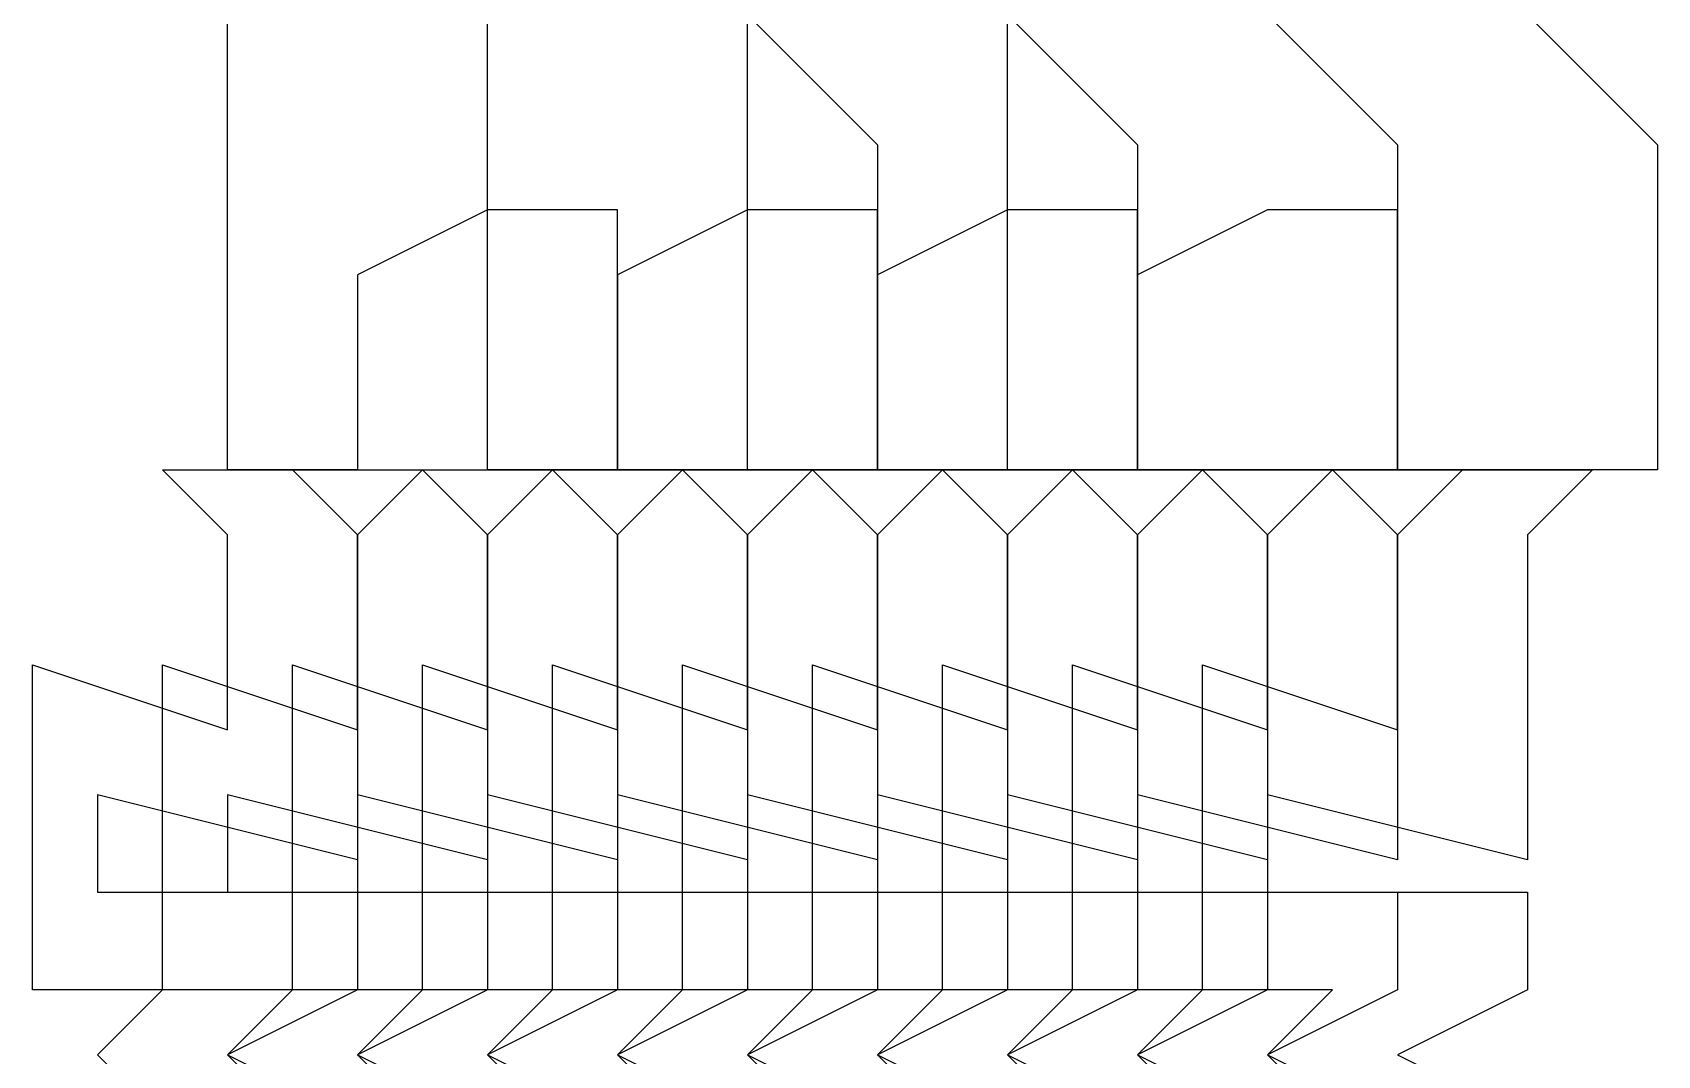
# Model space of a CAD drawing. Extents: x -31.2 to 31.2, y -29.9 to 29.9.
# Drawn here: x -10.25 to -4, y -26 to -22.07 of the extents above; entities that cross this region are included whole.
import ezdxf

# ---------------------------------------------------------------- set-up
doc = ezdxf.new("R2010")
doc.units = 0

msp = doc.modelspace()

# ---------------------------------------------------------------- linework, layer by layer
for points in [[(-7.5, -22, 0), (-7, -22.5, 0), (-7, -23.75, 0), (-8, -23.75, 0), (-8, -22.75, 0), (-8.5, -22.75, 0), (-9, -23, 0), (-9, -23.75, 0), (-9.5, -23.75, 0), (-9.5, -20.5, 0)], [(-6.5, -22, 0), (-6, -22.5, 0), (-6, -23.75, 0), (-7, -23.75, 0), (-7, -22.75, 0), (-7.5, -22.75, 0), (-8, -23, 0), (-8, -23.75, 0), (-8.5, -23.75, 0), (-8.5, -20.5, 0)], [(-5.5, -22, 0), (-5, -22.5, 0), (-5, -23.75, 0), (-6, -23.75, 0), (-6, -22.75, 0), (-6.5, -22.75, 0), (-7, -23, 0), (-7, -23.75, 0), (-7.5, -23.75, 0), (-7.5, -20.5, 0)], [(-4.5, -22, 0), (-4, -22.5, 0), (-4, -23.75, 0), (-5, -23.75, 0), (-5, -22.75, 0), (-5.5, -22.75, 0), (-6, -23, 0), (-6, -23.75, 0), (-6.5, -23.75, 0), (-6.5, -20.5, 0)], [(-9.75, -26.25, 0), (-10, -26, 0), (-9.75, -25.75, 0), (-10.25, -25.75, 0), (-10.25, -24.5, 0), (-9.5, -24.75, 0), (-9.5, -24, 0), (-9.75, -23.75, 0), (-8.75, -23.75, 0), (-8.75, -23.75, 0), (-9, -24, 0), (-9, -25.25, 0), (-10, -25, 0), (-10, -25.375, 0), (-9, -25.375, 0), (-9, -25.75, 0), (-9.5, -26, 0), (-9, -26.25, 0)], [(-9.25, -26.25, 0), (-9.5, -26, 0), (-9.25, -25.75, 0), (-9.75, -25.75, 0), (-9.75, -24.5, 0), (-9, -24.75, 0), (-9, -24, 0), (-9.25, -23.75, 0), (-8.25, -23.75, 0), (-8.25, -23.75, 0), (-8.5, -24, 0), (-8.5, -25.25, 0), (-9.5, -25, 0), (-9.5, -25.375, 0), (-8.5, -25.375, 0), (-8.5, -25.75, 0), (-9, -26, 0), (-8.5, -26.25, 0)], [(-8.75, -26.25, 0), (-9, -26, 0), (-8.75, -25.75, 0), (-9.25, -25.75, 0), (-9.25, -24.5, 0), (-8.5, -24.75, 0), (-8.5, -24, 0), (-8.75, -23.75, 0), (-7.75, -23.75, 0), (-7.75, -23.75, 0), (-8, -24, 0), (-8, -25.25, 0), (-9, -25, 0), (-9, -25.375, 0), (-8, -25.375, 0), (-8, -25.75, 0), (-8.5, -26, 0), (-8, -26.25, 0)], [(-8.75, -26.25, 0), (-9, -26, 0), (-8.75, -25.75, 0), (-9.25, -25.75, 0), (-9.25, -24.5, 0), (-8.5, -24.75, 0), (-8.5, -24, 0), (-8.75, -23.75, 0), (-7.75, -23.75, 0), (-7.75, -23.75, 0), (-8, -24, 0), (-8, -25.25, 0), (-9, -25, 0), (-9, -25.375, 0), (-8, -25.375, 0), (-8, -25.75, 0), (-8.5, -26, 0), (-8, -26.25, 0)], [(-8.25, -26.25, 0), (-8.5, -26, 0), (-8.25, -25.75, 0), (-8.75, -25.75, 0), (-8.75, -24.5, 0), (-8, -24.75, 0), (-8, -24, 0), (-8.25, -23.75, 0), (-7.25, -23.75, 0), (-7.25, -23.75, 0), (-7.5, -24, 0), (-7.5, -25.25, 0), (-8.5, -25, 0), (-8.5, -25.375, 0), (-7.5, -25.375, 0), (-7.5, -25.75, 0), (-8, -26, 0), (-7.5, -26.25, 0)], [(-8.25, -26.25, 0), (-8.5, -26, 0), (-8.25, -25.75, 0), (-8.75, -25.75, 0), (-8.75, -24.5, 0), (-8, -24.75, 0), (-8, -24, 0), (-8.25, -23.75, 0), (-7.25, -23.75, 0), (-7.25, -23.75, 0), (-7.5, -24, 0), (-7.5, -25.25, 0), (-8.5, -25, 0), (-8.5, -25.375, 0), (-7.5, -25.375, 0), (-7.5, -25.75, 0), (-8, -26, 0), (-7.5, -26.25, 0)], [(-7.75, -26.25, 0), (-8, -26, 0), (-7.75, -25.75, 0), (-8.25, -25.75, 0), (-8.25, -24.5, 0), (-7.5, -24.75, 0), (-7.5, -24, 0), (-7.75, -23.75, 0), (-6.75, -23.75, 0), (-6.75, -23.75, 0), (-7, -24, 0), (-7, -25.25, 0), (-8, -25, 0), (-8, -25.375, 0), (-7, -25.375, 0), (-7, -25.75, 0), (-7.5, -26, 0), (-7, -26.25, 0)], [(-7.75, -26.25, 0), (-8, -26, 0), (-7.75, -25.75, 0), (-8.25, -25.75, 0), (-8.25, -24.5, 0), (-7.5, -24.75, 0), (-7.5, -24, 0), (-7.75, -23.75, 0), (-6.75, -23.75, 0), (-6.75, -23.75, 0), (-7, -24, 0), (-7, -25.25, 0), (-8, -25, 0), (-8, -25.375, 0), (-7, -25.375, 0), (-7, -25.75, 0), (-7.5, -26, 0), (-7, -26.25, 0)], [(-7.25, -26.25, 0), (-7.5, -26, 0), (-7.25, -25.75, 0), (-7.75, -25.75, 0), (-7.75, -24.5, 0), (-7, -24.75, 0), (-7, -24, 0), (-7.25, -23.75, 0), (-6.25, -23.75, 0), (-6.25, -23.75, 0), (-6.5, -24, 0), (-6.5, -25.25, 0), (-7.5, -25, 0), (-7.5, -25.375, 0), (-6.5, -25.375, 0), (-6.5, -25.75, 0), (-7, -26, 0), (-6.5, -26.25, 0)], [(-7.25, -26.25, 0), (-7.5, -26, 0), (-7.25, -25.75, 0), (-7.75, -25.75, 0), (-7.75, -24.5, 0), (-7, -24.75, 0), (-7, -24, 0), (-7.25, -23.75, 0), (-6.25, -23.75, 0), (-6.25, -23.75, 0), (-6.5, -24, 0), (-6.5, -25.25, 0), (-7.5, -25, 0), (-7.5, -25.375, 0), (-6.5, -25.375, 0), (-6.5, -25.75, 0), (-7, -26, 0), (-6.5, -26.25, 0)], [(-6.75, -26.25, 0), (-7, -26, 0), (-6.75, -25.75, 0), (-7.25, -25.75, 0), (-7.25, -24.5, 0), (-6.5, -24.75, 0), (-6.5, -24, 0), (-6.75, -23.75, 0), (-5.75, -23.75, 0), (-5.75, -23.75, 0), (-6, -24, 0), (-6, -25.25, 0), (-7, -25, 0), (-7, -25.375, 0), (-6, -25.375, 0), (-6, -25.75, 0), (-6.5, -26, 0), (-6, -26.25, 0)], [(-6.75, -26.25, 0), (-7, -26, 0), (-6.75, -25.75, 0), (-7.25, -25.75, 0), (-7.25, -24.5, 0), (-6.5, -24.75, 0), (-6.5, -24, 0), (-6.75, -23.75, 0), (-5.75, -23.75, 0), (-5.75, -23.75, 0), (-6, -24, 0), (-6, -25.25, 0), (-7, -25, 0), (-7, -25.375, 0), (-6, -25.375, 0), (-6, -25.75, 0), (-6.5, -26, 0), (-6, -26.25, 0)], [(-6.25, -26.25, 0), (-6.5, -26, 0), (-6.25, -25.75, 0), (-6.75, -25.75, 0), (-6.75, -24.5, 0), (-6, -24.75, 0), (-6, -24, 0), (-6.25, -23.75, 0), (-5.25, -23.75, 0), (-5.25, -23.75, 0), (-5.5, -24, 0), (-5.5, -25.25, 0), (-6.5, -25, 0), (-6.5, -25.375, 0), (-5.5, -25.375, 0), (-5.5, -25.75, 0), (-6, -26, 0), (-5.5, -26.25, 0)], [(-6.25, -26.25, 0), (-6.5, -26, 0), (-6.25, -25.75, 0), (-6.75, -25.75, 0), (-6.75, -24.5, 0), (-6, -24.75, 0), (-6, -24, 0), (-6.25, -23.75, 0), (-5.25, -23.75, 0), (-5.25, -23.75, 0), (-5.5, -24, 0), (-5.5, -25.25, 0), (-6.5, -25, 0), (-6.5, -25.375, 0), (-5.5, -25.375, 0), (-5.5, -25.75, 0), (-6, -26, 0), (-5.5, -26.25, 0)], [(-5.75, -26.25, 0), (-6, -26, 0), (-5.75, -25.75, 0), (-6.25, -25.75, 0), (-6.25, -24.5, 0), (-5.5, -24.75, 0), (-5.5, -24, 0), (-5.75, -23.75, 0), (-4.75, -23.75, 0), (-4.75, -23.75, 0), (-5, -24, 0), (-5, -25.25, 0), (-6, -25, 0), (-6, -25.375, 0), (-5, -25.375, 0), (-5, -25.75, 0), (-5.5, -26, 0), (-5, -26.25, 0)], [(-5.25, -26.25, 0), (-5.5, -26, 0), (-5.25, -25.75, 0), (-5.75, -25.75, 0), (-5.75, -24.5, 0), (-5, -24.75, 0), (-5, -24, 0), (-5.25, -23.75, 0), (-4.25, -23.75, 0), (-4.25, -23.75, 0), (-4.5, -24, 0), (-4.5, -25.25, 0), (-5.5, -25, 0), (-5.5, -25.375, 0), (-4.5, -25.375, 0), (-4.5, -25.75, 0), (-5, -26, 0), (-4.5, -26.25, 0)]]:
    msp.add_polyline3d(points)

doc.saveas('drawing.dxf')
